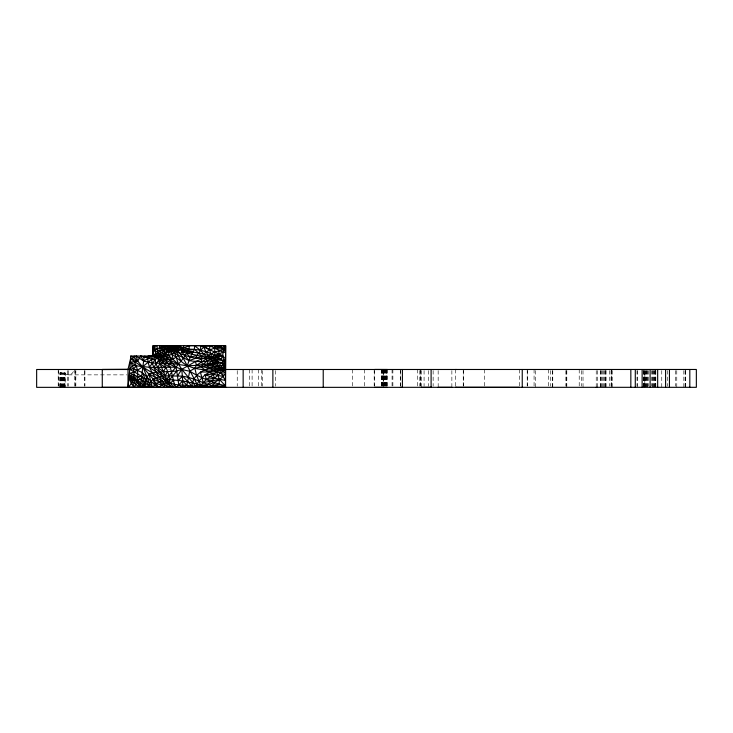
<?xml version="1.0" encoding="UTF-8"?>
<svg xmlns="http://www.w3.org/2000/svg" width="733" height="733" viewBox="0 0 733 733"><rect width="100%" height="100%" fill="white"/><g stroke="black" fill="none" stroke-linecap="round" stroke-linejoin="round"><path stroke-width="0.55" stroke-dasharray="3.67 2.75" d="M59.84 387.345L59.895 372.813L65.2 372.813L65.145 387.345M60.051 387.345L60.051 372.813M60.298 387.345L60.298 372.813M60.628 387.345L60.628 372.813M61.031 387.345L61.031 372.813M61.499 387.345L61.499 372.813M62.003 387.345L62.003 372.813M62.525 387.345L62.525 372.813M63.047 387.345L63.047 372.813M63.542 387.345L63.542 372.813M64.009 387.345L64.009 372.813M64.412 387.345L64.412 372.813M64.751 387.345L64.751 372.813M64.999 387.345L64.999 372.813M74.684 386.227L74.684 369.496M75.829 386.227L75.829 370.605M73.392 371.549C71.843 375.864 65.026 375.882 63.496 371.549M168.718 369.45L169.451 369.45M68.453 374.865L126.8 374.865M685.465 370.586L685.465 386.199M685.392 370.586L685.392 387.317M685.117 370.586L685.117 387.317M683.843 370.586L683.843 387.317M676.77 370.586L676.77 387.317M675.533 370.586L675.533 386.199M667.736 370.586L667.736 386.199M661.762 370.586L661.762 387.317M655.824 370.586L655.824 387.317M655.43 370.586L655.43 387.317M655.247 370.586L655.247 386.199M654.899 370.586L654.899 387.317M654.202 370.586L654.202 387.317M653.79 370.586L653.799 387.317M652.993 370.586L652.993 387.317M652.544 370.586L652.544 387.317M651.674 370.586L651.674 386.199M648.421 370.586L648.421 386.199M647.551 370.586L647.56 387.317M646.973 370.586L647.102 387.317M646.304 370.586L646.304 387.317M645.901 370.586L645.901 387.317M645.187 370.586L645.196 387.317M644.28 370.586L644.28 387.317M644.005 370.586L644.005 387.317M643.574 370.586L643.574 387.317M643.391 370.586L643.391 387.317M637.206 370.586L637.206 387.317M637.087 370.586L637.087 386.199M612.018 370.586L612.018 387.317M611.927 370.586L611.927 387.317M611.652 369.469L611.652 386.199M611.065 370.586L611.065 386.199M609.599 370.586L609.599 386.199M606.008 370.586L606.008 387.317M605.797 370.586L605.815 387.317M605.201 370.586L605.238 387.317M604.285 370.586L604.368 387.317M603.296 370.586L603.332 387.317M602.279 370.586L602.279 387.317M601.399 370.586L601.408 387.317M600.813 370.586L600.822 387.317M600.62 370.586L600.62 387.317M597.468 370.586L597.477 387.317M596.231 370.586L596.231 387.317M582.992 370.586L583.047 387.317M581.443 370.586L581.443 386.199M579.217 369.469L579.217 386.199M566.811 370.586L566.811 387.317M566.371 370.586L566.371 386.199M565.885 370.586L565.885 386.199M552.764 370.586L552.764 387.317M552.425 370.586L552.425 387.317M550.474 370.586L550.474 386.199M548.55 369.469L548.55 387.317M535.31 370.586L535.319 387.317M534.073 369.469L534.073 386.199M527.256 370.586L527.256 386.199M527.219 369.469L527.219 387.317M519.358 369.478L519.367 386.209M484.568 369.469L484.568 387.317M463.274 370.586L463.274 386.199M463.238 369.469L463.238 387.317M455.669 369.478L455.669 386.209M451.867 370.605L451.867 387.345M438.16 370.605L438.187 387.345M433.139 370.586L433.139 386.199M428.448 370.605L428.448 386.227M424.077 370.605L424.077 386.227M421.594 370.605L421.603 387.345M420.66 369.469L420.66 387.317M420.65 370.586L420.65 386.199M419.807 370.586L419.807 386.199M417.728 369.469L417.728 387.317M400.502 369.469L400.502 387.317M400.41 370.586L400.41 386.199M392.87 369.496L392.87 386.227M392.073 369.496L392.073 386.227M387.409 369.496L387.409 386.227M386.868 369.496L386.868 386.227M386.703 369.496L386.703 386.227M386.502 369.496L386.502 386.227M386.227 369.496L386.227 386.227M385.897 369.496L385.897 386.227M385.503 369.496L385.503 386.227M385.072 369.496L385.072 386.227M384.614 369.496L384.614 386.227M384.147 369.496L384.147 386.227M383.991 369.496L383.991 386.227M383.671 370.605L383.671 386.227M382.782 369.496L382.791 386.227M382.544 369.496L382.544 386.227M382.397 369.496L382.397 386.227M382.058 369.496L382.067 386.227M381.792 369.496L381.792 386.227M381.591 369.496L381.591 386.227M381.462 369.496L381.472 386.227M374.728 370.586L374.728 386.199M374.187 369.496L374.187 386.227M364.649 369.496L364.649 386.227M352.701 369.496L352.701 386.227M275.315 370.605L275.315 386.227M262.414 370.605L262.423 386.227M261.644 369.496L261.644 386.227M258.502 369.496L258.502 386.227M252.106 369.496L252.106 386.227M249.623 369.496L249.724 386.227M237.235 370.605L237.235 386.227M84.927 370.605L84.927 386.227M84.607 370.605L84.607 386.227M75.719 370.605L75.719 386.227M68.453 370.605L68.453 386.227M67.299 370.605L67.299 386.227M58.521 370.605L58.521 386.227M58.2 369.496L58.2 386.227M644.857 387.317L644.857 370.586L644.793 387.317M383.267 386.227L383.267 369.496L383.212 386.227"/><path stroke-width="1.1" d="M128.018 369.414L102.272 369.496L102.272 387.345L402.408 387.345L402.408 369.469M130.758 357.823L128.018 369.423L128.009 387.326L225.599 387.391L225.645 345.655L153.014 345.619L152.427 356.082L151.474 359.39C153.444 370.165 160.151 379.52 167.536 387.354L169.689 385.576C170.67 374.526 164.32 361.103 155.882 353.782L153.664 345.619M130.758 358.749L130.758 356.036L152.427 356.064L154.681 355.267C161.636 347.818 173.574 347.653 182.856 350.062C194.786 353.352 209.464 352.39 218.526 362.065L222.108 362.606L225.416 368.809L209.72 368.232L196.27 365.419L187.291 365.785L172.951 363.66L152.217 363.027L143.549 361.048L136.256 356.055L134.249 357.603L130.758 358.749L128.009 387.326C135.33 380.995 135.651 369.982 130.621 362.203L137.657 361.057L140.791 356.055L155.029 360.031L157.366 357.768L169.076 355.569L177.991 350.759C194.199 346.352 212.9 351.62 225.416 362.615L220.212 367.636L212.991 370.367L205.194 374.71L198.89 380.995L195.29 387.372C186.613 383.386 176.241 387.116 167.976 381.728C155.341 374.517 142.303 367.471 130.758 358.749L137.657 361.057L153.261 379.208L158.511 387.345L167.976 381.728L176.726 371.054L181.784 369.295L195.656 361.442L206.339 357.145L208.044 355.487L214.567 352.032L225.425 349.183L223.776 345.71L189.737 345.646L187.694 346.434M136.256 356.055L137.657 361.057L134.249 357.603L134.249 356.055M153.179 350.154L153.188 345.637M152.583 354.131L152.711 351.822L154.681 355.267C154.626 364.219 160.069 372.3 164.357 379.831L166.867 379.3C173.584 367.535 185.87 359.143 189.737 345.655C178.989 349.898 167.252 351.18 156.706 356.11L152.583 354.14L153.105 352.207C157.238 346.663 164.531 347.36 170.459 345.646L170.459 346.608L173.639 350.392L178.66 364.374L181.784 369.295L182.719 380.949L176.323 387.354L174.481 384.568L170.358 367.462L165.502 360.095L160.417 354.598L159.62 345.637M174.481 384.568L173.391 387.354L169.689 385.576L166.648 382.883L161.791 380.748L156.422 383.377L152.409 387.345C146.985 379.043 138.317 374.068 129.869 369.432L132.416 365.401L149.248 367.26L166.867 379.3L182.719 380.949L188.967 387.363L191.872 385.998C193.75 369.899 212.295 366.674 225.416 364.823L224.261 366.912L224.28 368.809L225.416 370.715C210.545 369.505 193.375 371.933 181.207 361.396L175.48 349.934L174.472 345.646M161.791 380.748L148.891 373.885L152.409 387.345C145.336 384.798 140.864 377.962 134.038 374.737L129.585 375.333L133.919 377.229L146.307 387.336L148.561 385.787C152.666 374.004 167.564 375.892 177.468 376.066C194.41 375.543 208.584 388.618 225.608 387.345L225.407 385.86C212.991 382.544 200.695 378.026 189.728 371.173L186.768 385.604L182.645 387.354L178.788 384.999L176.726 371.054L156.221 372.208L148.891 373.885L145.785 379.831L144.419 385.311L140.214 387.326L144.126 357.218L148.909 356.064L152.427 356.082C164.733 360.893 176.177 369.185 189.728 371.173L194.886 368.268L196.27 365.419L213.44 363.046L216.913 363.65L225.416 373.418C219.918 382.003 210.124 383.451 201.612 387.363L198.341 386.621L183.232 358.153L177.991 350.759L178.806 345.655L174.472 346.828L166.62 346.663L166.62 345.628L162.964 347.011L162.964 345.637L159.62 347.726L178.66 364.374L169.332 359.72L158.227 355.459L156.935 345.637L153.664 346.746L152.858 348.67L153.105 352.207M177.991 350.759L166.62 346.663L174.307 353.178L189.013 360.599L195.958 358.217L196.893 355.542L200.631 350.438L200.631 345.674L222.649 355.624L225.425 358.877L218.691 365.776L208.309 363.907L206.184 359.06L206.339 357.145L200.631 350.438L194.511 345.747L194.502 349.21L190.223 357.127L187.291 365.785M201.612 387.372L196.426 375.049L194.886 368.268L216.913 363.65L218.526 362.065L213.44 363.046L206.156 352.161L203.655 347.03L203.664 345.655L209.711 345.683L223.18 352.335L225.425 352.344L223.776 349.183L220.157 345.674L220.157 347.195L223.776 349.183L222.649 355.624L221.174 358.877C210.719 361.635 199.697 362.404 189.013 360.599L181.757 351.895L183.946 345.655M223.473 364.823L223.877 360.948L222.649 355.624L218.159 356.998L211.535 356.641L209.711 349.934L209.711 345.701M195.656 361.442L196.27 365.419L206.184 359.06L214.815 355.322L214.65 345.674L220.157 347.195C211.718 347.79 197.003 353.975 202.748 364.704L220.212 367.636L225.416 366.912M223.776 345.71L223.776 349.183L214.65 348.331M224.28 368.809L222.951 370.715L222.896 376.267L225.407 380.445L214.384 378.191L205.194 374.71L206.248 379.538L200.851 385.393L195.29 387.363L193.585 386.667M222.649 355.624L214.815 355.322L218.782 353.837L219.011 350.493M181.592 387.363L182.664 387.354L182.719 380.949L196.994 383.945L207.503 387.363L211.736 385.64L213.395 387.381L219.011 384.303L219.433 379.401L216.574 371.915L212.991 370.367L206.715 365.694L211.727 360.838L218.526 362.065M146.307 387.336L144.969 382.617L141.625 376.35L133.919 377.229L140.214 387.336L135.889 384.651L129.127 378.43L131.115 383.157L134.112 387.326C138.775 380.042 138.995 369.093 134.185 361.891M148.909 356.064L147.809 358.474C148.158 369.991 156.615 379.859 164.604 387.354L164.494 384.138L153.261 379.208L154.645 384.843L158.511 387.345M167.408 371.713L165.255 375.882L169.689 385.576M177.468 376.066L181.784 369.295L195.629 386.108L198.341 386.63M144.126 357.218L144.896 356.064M178.302 355.496L173.162 359.179L158.475 360.37L153.765 367.435L149.248 367.26L155.029 360.031M200.631 350.438L203.655 347.03M181.207 361.396L162.964 347.011L173.639 350.392L180.208 353.636L181.757 351.895L194.502 349.21L201.987 356.458L221.174 358.877M213.44 363.046L211.892 364.668L216.675 368.8L219.359 370.119L222.896 376.267C214.861 375.433 207.146 372.19 201.08 366.821C205.203 361.232 211.388 357.988 218.159 356.998M178.128 380.61L182.554 376.075L191.872 385.998L195.629 386.108M200.851 385.393L207.393 384.596L222.951 370.715M134.038 374.737L129.778 373.244C140.69 370.852 147.406 361.351 156.706 356.11L155.882 353.782M215.145 382.626L211.736 385.64L219.011 384.303M129.869 369.432L133.333 368.726L136.686 365.978L130.621 362.203M173.794 380.216L170.468 382.883L173.391 387.354M224.261 366.912L206.248 379.538L214.384 378.191L213.294 374.123L205.194 374.71M152.427 356.082L143.549 361.048L140.791 356.055M218.782 353.837L223.18 352.335M188.867 348.67L178.806 347.35L175.031 348.633L170.459 346.608M180.208 353.636L190.223 357.127L195.958 358.217L201.987 356.458L181.757 351.895M222.447 386.612L219.497 387.372L225.407 385.86L225.645 345.655L223.776 345.701M196.893 355.542L190.223 357.127L186.356 353.169L192.962 351.977M216.913 363.65L222.108 362.606M156.706 356.11L165.255 375.882L153.765 367.435L176.03 367.151L176.726 371.054M215.814 386.199L225.407 385.86L219.433 379.401L203.279 382.626L200.356 372.007L216.574 371.915L220.706 372.895M102.272 369.496L128.018 369.423M179.475 345.628L167.775 345.628L168.727 345.619M200.347 345.646L212.039 345.655L211.086 345.655M128.935 369.496L36.65 369.496L36.65 387.345L160.646 387.345M225.608 369.496L696.35 369.469L696.35 387.317L400.41 387.317M177.716 387.354L178.797 387.354M192.449 387.345L213.752 387.345M215.85 387.345L221.155 387.345M421.603 387.345L431.151 387.345M438.16 387.345L451.885 387.345M519.367 387.326L455.669 387.326L456.283 387.326M596.231 387.317L597.477 387.317M225.425 360.948L210.289 358.904L195.958 358.217M374.728 369.469L387.409 369.496M374.728 387.317L387.409 387.345M455.669 369.478L456.274 369.478M140.315 385.182L144.419 385.311L141.167 379.529L137.153 379.63L140.315 385.182L129.585 375.333M174.472 346.828L178.806 347.35M159.62 347.726L171.156 351.07L173.162 359.179L160.417 354.598L152.858 348.67M133.333 368.726L142.184 372.465L154.645 384.843M156.422 383.377L161.746 385.256M130.758 356.055L134.249 357.603M160.06 357.594L172.951 363.66L176.03 367.151M178.806 345.655L183.598 348.028M170.358 367.462L158.475 360.37M153.664 346.746L162.964 353.682L172.951 363.66M203.664 345.655L209.711 349.934M164.357 379.831L166.648 382.883L167.536 387.354M142.184 372.465L148.561 385.787M135.889 384.651L133.388 379.41L129.356 376.954L132.444 381.38L134.112 387.326M142.962 366.857L149.477 383.533M207.393 384.596L207.503 387.381M689.808 369.469L689.817 387.317M669.449 369.469L669.449 387.317M665.601 369.469L665.601 387.317M657.666 369.469L657.666 387.317M650.116 369.469L650.116 387.317M642.135 369.469L642.135 387.317M635.291 369.469L635.291 387.317M630.838 369.469L630.838 387.317M522.244 369.469L522.244 387.317M431.105 369.469L431.105 387.317M323.226 369.496L323.226 387.345M272.868 369.496L272.878 387.345M243.154 369.496L243.154 387.345M165.75 367.581L163.468 371.768L157.742 367.535L159.922 363.687L165.75 367.581M168.453 351.877L162.625 350.246L162.964 353.682L169.076 355.569L168.453 351.877"/></g></svg>
